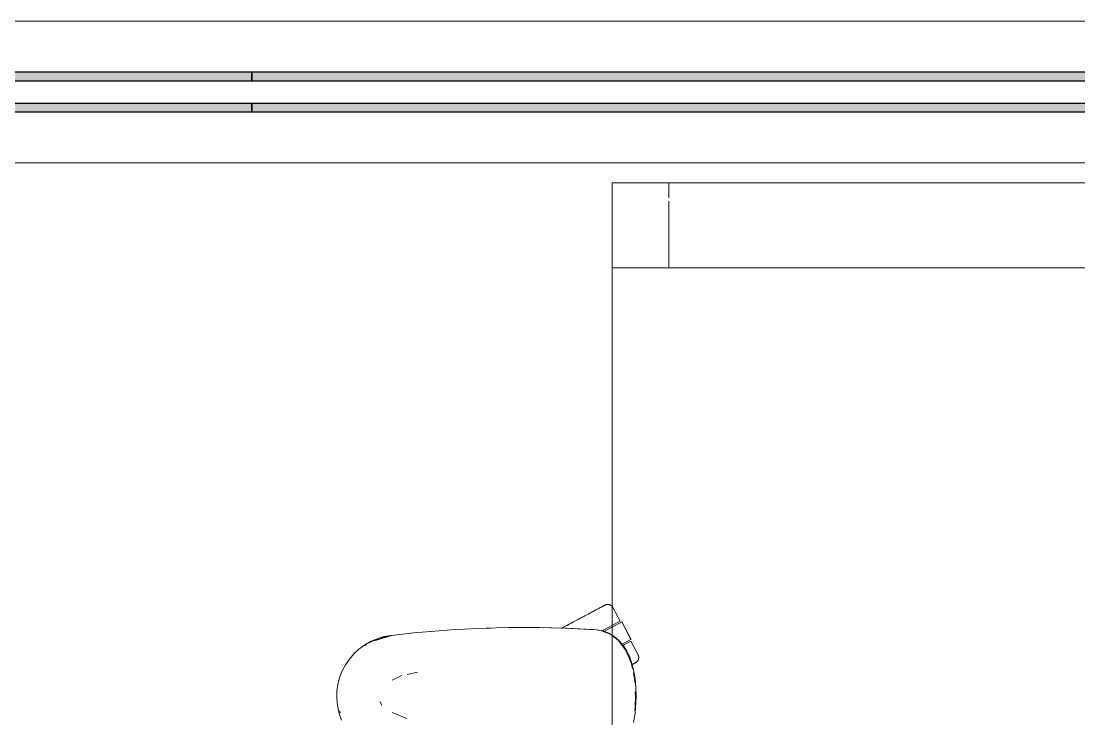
# Model space of a CAD drawing. Header units: millimetres. Extents: x 155927 to 326028, y -36033 to 97293.
# Drawn here: x 198986 to 199733, y 13115 to 13608 of the extents above; entities that cross this region are included whole.
import ezdxf

# ---------------------------------------------------------------- set-up
doc = ezdxf.new("R2010")
doc.units = ezdxf.units.MM
doc.header["$MEASUREMENT"] = 0
for name, color, linetype, lineweight in [('A-GLAZ-CURT', 7, 'CONTINUOUS', 9), ('A-GLAZ-CWMG', 7, 'CONTINUOUS', 9), ('G-IMPT', 8, 'CONTINUOUS', 9), ('I-FURN', 8, 'CONTINUOUS', 9)]:
    doc.layers.add(name, color=color, linetype=linetype, lineweight=lineweight)

msp = doc.modelspace()

# ---------------------------------------------------------------- hatches: boundary and pattern name
at = {"layer": 'A-GLAZ-CURT'}
h = msp.add_hatch(color=256, dxfattribs=at)
h.paths.add_polyline_path([(199110.54, 13543.61), (199148.83, 13543.61), (199148.83, 13549.61), (198298.83, 13549.61), (198298.83, 13543.61), (198503.95, 13543.61)], flags=0)
h.paths.add_polyline_path([(198298.83, 13565.61), (199148.83, 13565.61), (199148.83, 13571.61), (198298.83, 13571.61)], flags=0)
h = msp.add_hatch(color=256, dxfattribs=at)
h.paths.add_polyline_path([(200048.83, 13543.61), (200048.83, 13549.61), (199148.83, 13549.61), (199148.83, 13543.61), (199647.37, 13543.61)], flags=0)
h.paths.add_polyline_path([(200048.83, 13565.61), (200048.83, 13571.61), (199148.83, 13571.61), (199148.83, 13565.61), (199647.37, 13565.61)], flags=0)

# ---------------------------------------------------------------- linework, layer by layer
at = {"layer": 'A-GLAZ-CURT', "lineweight": 30}
for p, q in [((199148.83, 13571.61), (198298.83, 13571.61)), ((200048.83, 13571.61), (199148.83, 13571.61)), ((199148.83, 13571.61), (199148.83, 13565.61)), ((199148.83, 13565.61), (199148.83, 13571.61)), ((198298.83, 13565.61), (199148.83, 13565.61)), ((199148.83, 13565.61), (200048.83, 13565.61)), ((199148.83, 13549.61), (198298.83, 13549.61)), ((200048.83, 13549.61), (199148.83, 13549.61)), ((199148.83, 13549.61), (199148.83, 13543.61)), ((199148.83, 13543.61), (199148.83, 13549.61)), ((198298.83, 13543.61), (199148.83, 13543.61)), ((199148.83, 13543.61), (200048.83, 13543.61))]:
    msp.add_line(p, q, dxfattribs=at)
at = {"layer": 'A-GLAZ-CWMG'}
for p, q in [((198298.83, 13607.61), (199148.83, 13607.61)), ((199148.83, 13607.61), (200048.83, 13607.61)), ((198298.83, 13507.61), (199148.83, 13507.61)), ((199148.83, 13507.61), (200048.83, 13507.61))]:
    msp.add_line(p, q, dxfattribs=at)
at = {"layer": 'G-IMPT'}
for p, q in [((199284.14, 13177.86), (199269.08, 13176.62)), ((199284.14, 13177.86), (199289.22, 13178.19)), ((199289.22, 13178.19), (199303.36, 13179)), ((199309.39, 13179.25), (199303.36, 13179)), ((199309.39, 13179.25), (199321.15, 13179.64)), ((199314.27, 13179.39), (199316.21, 13179.5)), ((199316.21, 13179.5), (199317.7, 13179.52)), ((199329.56, 13179.81), (199321.15, 13179.64)), ((199329.56, 13179.81), (199340.36, 13179.9)), ((199329.56, 13179.81), (199349.75, 13179.85)), ((199329.56, 13179.81), (199359.58, 13179.69)), ((199359.58, 13179.69), (199340.36, 13179.9)), ((199349.75, 13179.85), (199359.58, 13179.69)), ((199349.75, 13179.85), (199371.14, 13179.35)), ((199349.75, 13179.85), (199369.94, 13179.39)), ((199349.75, 13179.81), (199351.79, 13179.83)), ((199351.79, 13179.83), (199353.69, 13179.76)), ((199359.58, 13179.69), (199371.14, 13179.35)), ((199371.14, 13179.35), (199369.94, 13179.39)), ((199369.94, 13179.39), (199391.72, 13178.3)), ((199369.94, 13179.39), (199390.11, 13178.41)), ((199371.14, 13179.35), (199391.72, 13178.3)), ((199391.72, 13178.3), (199390.11, 13178.41)), ((199391.72, 13178.3), (199393.37, 13178.05)), ((199395.58, 13177.58), (199391.74, 13178.17)), ((199395.76, 13177.6), (199393.37, 13178.05)), ((199238.57, 13172.32), (199230.5, 13168.58)), ((199232.88, 13170.19), (199237.12, 13172)), ((199247.54, 13174.36), (199235.07, 13170.53)), ((199235.07, 13170.53), (199244.22, 13173.45)), ((199237.12, 13172), (199241.98, 13173.47)), ((199238.57, 13172.32), (199246.97, 13174.24)), ((199247.02, 13174.36), (199241.98, 13173.47)), ((199247.54, 13174.36), (199244.22, 13173.45)), ((199264.95, 13176.27), (199247.02, 13174.36)), ((199269.08, 13176.62), (199264.95, 13176.27)), ((199275.95, 13177.21), (199274.28, 13177.04)), ((199395.58, 13177.58), (199401.78, 13175.17)), ((199395.76, 13177.6), (199397.11, 13177.24)), ((199400.75, 13175.84), (199397.11, 13177.24)), ((199400.75, 13175.84), (199402.99, 13174.57)), ((199401.78, 13175.17), (199402.99, 13174.28)), ((199402.99, 13174.57), (199404.18, 13173.88)), ((199402.99, 13174.28), (199407.4, 13171.01)), ((199404.18, 13173.88), (199407.92, 13170.81)), ((199407.4, 13171.01), (199412.62, 13164.22)), ((199410.59, 13167.77), (199407.92, 13170.81)), ((199224.35, 13164.68), (199220.91, 13161.52)), ((199224.35, 13164.68), (199228.44, 13167.68)), ((199228.39, 13166.99), (199229.72, 13167.99)), ((199232.88, 13170.19), (199228.44, 13167.68)), ((199413.24, 13163.72), (199410.59, 13167.77)), ((199412.62, 13164.22), (199414.46, 13159.82)), ((199413.24, 13163.72), (199415.23, 13159.65)), ((199214.76, 13153.52), (199217.59, 13157.68)), ((199217.59, 13157.68), (199220.91, 13161.52)), ((199416.79, 13154.2), (199414.46, 13159.82)), ((199416.81, 13155.31), (199415.23, 13159.65)), ((199212.57, 13149.35), (199210.74, 13144.64)), ((199214.76, 13153.52), (199212.57, 13149.35)), ((199265.74, 13148.4), (199258.3, 13146.82)), ((199416.79, 13154.2), (199417.5, 13150.74)), ((199416.81, 13155.31), (199418.24, 13149.83)), ((199418.06, 13147.99), (199418.73, 13144.74)), ((199419.24, 13143.9), (199418.24, 13149.83)), ((199209.48, 13139.77), (199210.74, 13144.64)), ((199247.91, 13142.79), (199254.69, 13146.06)), ((199418.83, 13144.24), (199419.02, 13141.03)), ((199419.24, 13143.9), (199419.81, 13137.75)), ((199208.66, 13131.41), (199208.83, 13135.26)), ((199209.48, 13139.77), (199208.83, 13135.26)), ((199419.42, 13134.52), (199419.61, 13131.41)), ((199419.99, 13131.41), (199419.81, 13137.75)), ((199208.66, 13131.41), (199208.95, 13126.37)), ((199208.95, 13126.37), (199209.83, 13121.42)), ((199239.27, 13127.59), (199240.29, 13125.36)), ((199419.9, 13126.91), (199419.32, 13119.59)), ((199419.38, 13124.25), (199419.61, 13131.41)), ((199419.9, 13126.91), (199419.99, 13131.41)), ((199209.83, 13121.42), (199210.4, 13119.3)), ((199212.11, 13114.52), (199210.4, 13119.3)), ((199211.2, 13119.73), (199210.77, 13121.15)), ((199240.29, 13125.36), (199240.58, 13124.91)), ((199258.24, 13115.69), (199247.81, 13119.84)), ((199418.21, 13112.83), (199419.32, 13119.59)), ((199419.38, 13124.25), (199418.99, 13121.47))]:
    msp.add_line(p, q, dxfattribs=at)
at = {"layer": 'I-FURN'}
for p, q in [((199442.99, 13493.61), (199402.99, 13493.61)), ((199402.99, 13493.61), (199837.62, 13493.61)), ((199402.99, 13493.61), (199402.99, 13433.61)), ((199402.99, 13493.61), (199402.99, 13433.61)), ((200202.99, 13493.61), (199402.99, 13493.61)), ((199402.99, 13493.61), (199402.99, 12093.61)), ((199402.99, 12093.61), (199402.99, 13493.61)), ((199402.99, 13493.61), (200202.99, 13493.61)), ((200962.99, 13493.61), (199442.99, 13493.61)), ((199442.99, 13493.61), (199442.99, 13483.03)), ((199442.99, 13493.61), (199442.99, 13483.03)), ((199442.99, 13480.72), (199442.99, 13433.61)), ((199442.99, 13480.72), (199442.99, 13433.61)), ((199837.62, 13433.61), (199402.99, 13433.61)), ((199402.99, 13433.61), (199442.99, 13433.61)), ((199442.99, 13433.61), (200962.99, 13433.61)), ((199393.12, 13193.07), (199392.51, 13192.74)), ((199393.71, 13193.38), (199393.12, 13193.07)), ((199393.4, 13193.21), (199393.97, 13193.51)), ((199394.26, 13193.67), (199393.71, 13193.38)), ((199393.97, 13193.51), (199394.5, 13193.8)), ((199394.78, 13193.94), (199394.26, 13193.67)), ((199394.5, 13193.8), (199395, 13194.06)), ((199395.26, 13194.2), (199394.78, 13193.94)), ((199395, 13194.06), (199395.47, 13194.31)), ((199395.7, 13194.44), (199395.26, 13194.2)), ((199395.47, 13194.31), (199395.9, 13194.54)), ((199396.11, 13194.66), (199395.7, 13194.44)), ((199395.9, 13194.54), (199396.29, 13194.75)), ((199396.49, 13194.85), (199396.11, 13194.66)), ((199396.29, 13194.75), (199396.65, 13194.94)), ((199396.82, 13195.03), (199396.49, 13194.85)), ((199396.65, 13194.94), (199396.96, 13195.11)), ((199397.12, 13195.19), (199396.82, 13195.03)), ((199396.96, 13195.11), (199397.24, 13195.26)), ((199397.38, 13195.33), (199397.12, 13195.19)), ((199397.24, 13195.26), (199397.48, 13195.38)), ((199397.6, 13195.44), (199397.38, 13195.33)), ((199397.48, 13195.38), (199397.68, 13195.49)), ((199397.78, 13195.54), (199397.6, 13195.44)), ((199397.68, 13195.49), (199397.85, 13195.58)), ((199397.92, 13195.61), (199397.78, 13195.54)), ((199397.85, 13195.58), (199397.97, 13195.64)), ((199398.02, 13195.67), (199397.92, 13195.61)), ((199397.97, 13195.64), (199398.05, 13195.69)), ((199398.08, 13195.7), (199398.02, 13195.67)), ((199398.05, 13195.69), (199398.09, 13195.71)), ((199398.1, 13195.71), (199398.08, 13195.7)), ((199398.09, 13195.71), (199398.1, 13195.71)), ((199398.1, 13195.71), (199398.24, 13195.78)), ((199398.24, 13195.78), (199398.39, 13195.85)), ((199398.39, 13195.85), (199398.54, 13195.91)), ((199398.54, 13195.91), (199398.69, 13195.97)), ((199398.69, 13195.97), (199398.84, 13196.02)), ((199398.84, 13196.02), (199399, 13196.06)), ((199399, 13196.06), (199399.16, 13196.09)), ((199399.16, 13196.09), (199399.31, 13196.13)), ((199399.31, 13196.13), (199399.47, 13196.15)), ((199399.47, 13196.15), (199399.63, 13196.17)), ((199399.63, 13196.17), (199399.79, 13196.18)), ((199399.79, 13196.18), (199399.96, 13196.18)), ((199399.96, 13196.18), (199400.12, 13196.18)), ((199400.12, 13196.18), (199400.28, 13196.17)), ((199400.28, 13196.17), (199400.44, 13196.16)), ((199400.44, 13196.16), (199400.6, 13196.14)), ((199400.6, 13196.14), (199400.76, 13196.11)), ((199400.76, 13196.11), (199400.91, 13196.08)), ((199400.91, 13196.08), (199401.07, 13196.03)), ((199401.07, 13196.03), (199401.22, 13195.99)), ((199401.22, 13195.99), (199401.38, 13195.94)), ((199401.38, 13195.94), (199401.53, 13195.88)), ((199401.53, 13195.88), (199401.68, 13195.81)), ((199401.68, 13195.81), (199401.82, 13195.74)), ((199401.82, 13195.74), (199401.96, 13195.67)), ((199401.96, 13195.67), (199402.1, 13195.59)), ((199402.1, 13195.59), (199402.24, 13195.5)), ((199402.24, 13195.5), (199402.37, 13195.41)), ((199402.37, 13195.41), (199402.5, 13195.31)), ((199402.5, 13195.31), (199402.62, 13195.21)), ((199402.62, 13195.21), (199402.74, 13195.1)), ((199402.74, 13195.1), (199402.86, 13194.99)), ((199402.86, 13194.99), (199402.97, 13194.87)), ((199402.97, 13194.87), (199403.07, 13194.75)), ((199403.07, 13194.75), (199403.18, 13194.62)), ((199403.18, 13194.62), (199403.27, 13194.49)), ((199403.27, 13194.49), (199403.36, 13194.36)), ((199403.36, 13194.36), (199403.45, 13194.22)), ((199403.45, 13194.22), (199403.53, 13194.08)), ((199403.53, 13194.08), (199403.55, 13194.04)), ((199408.7, 13184.36), (199403.55, 13194.04)), ((199377.69, 13184.86), (199378.67, 13185.38)), ((199379.2, 13185.66), (199378.22, 13185.14)), ((199378.67, 13185.38), (199379.65, 13185.9)), ((199380.17, 13186.18), (199379.2, 13185.66)), ((199379.65, 13185.9), (199380.61, 13186.41)), ((199381.13, 13186.69), (199380.17, 13186.18)), ((199380.61, 13186.41), (199381.56, 13186.92)), ((199382.07, 13187.19), (199381.13, 13186.69)), ((199381.56, 13186.92), (199382.5, 13187.42)), ((199383, 13187.68), (199382.07, 13187.19)), ((199382.5, 13187.42), (199383.42, 13187.91)), ((199383.91, 13188.17), (199383, 13187.68)), ((199383.42, 13187.91), (199384.33, 13188.39)), ((199384.81, 13188.64), (199383.91, 13188.17)), ((199384.33, 13188.39), (199385.22, 13188.86)), ((199385.69, 13189.11), (199384.81, 13188.64)), ((199385.22, 13188.86), (199386.08, 13189.32)), ((199386.54, 13189.57), (199385.69, 13189.11)), ((199386.08, 13189.32), (199386.93, 13189.77)), ((199387.38, 13190.01), (199386.54, 13189.57)), ((199388.19, 13190.44), (199387.38, 13190.01)), ((199388.98, 13190.86), (199388.19, 13190.44)), ((199389.74, 13191.27), (199388.98, 13190.86)), ((199390.47, 13191.66), (199389.74, 13191.27)), ((199391.18, 13192.03), (199390.47, 13191.66)), ((199391.86, 13192.39), (199391.18, 13192.03)), ((199392.51, 13192.74), (199391.86, 13192.39)), ((199368.23, 13179.83), (199367.25, 13179.31)), ((199367.7, 13179.55), (199368.69, 13180.07)), ((199369.22, 13180.36), (199368.23, 13179.83)), ((199368.69, 13180.07), (199369.68, 13180.6)), ((199370.22, 13180.89), (199369.22, 13180.36)), ((199369.68, 13180.6), (199370.68, 13181.13)), ((199371.22, 13181.42), (199370.22, 13180.89)), ((199370.68, 13181.13), (199371.68, 13181.67)), ((199372.23, 13181.95), (199371.22, 13181.42)), ((199371.68, 13181.67), (199372.69, 13182.2)), ((199373.23, 13182.49), (199372.23, 13181.95)), ((199372.69, 13182.2), (199373.7, 13182.74)), ((199374.24, 13183.02), (199373.23, 13182.49)), ((199373.7, 13182.74), (199374.7, 13183.27)), ((199375.24, 13183.56), (199374.24, 13183.02)), ((199374.7, 13183.27), (199375.7, 13183.8)), ((199376.24, 13184.09), (199375.24, 13183.56)), ((199375.7, 13183.8), (199376.7, 13184.33)), ((199377.23, 13184.62), (199376.24, 13184.09)), ((199376.7, 13184.33), (199377.69, 13184.86)), ((199378.22, 13185.14), (199377.23, 13184.62)), ((199403.41, 13181.55), (199396.03, 13177.62)), ((199397.31, 13177.17), (199403.13, 13180.26)), ((199403.13, 13180.26), (199409.82, 13183.82)), ((199408.7, 13184.36), (199403.41, 13181.55)), ((199409.82, 13183.82), (199416.39, 13171.46)), ((199416.57, 13171.55), (199409.99, 13183.91)), ((199416.39, 13171.46), (199410.15, 13168.14)), ((199416.21, 13170.23), (199411.02, 13167.47)), ((199421.36, 13160.55), (199416.21, 13170.23)), ((199420.27, 13155.47), (199420.14, 13155.37)), ((199420.4, 13155.57), (199420.27, 13155.47)), ((199420.52, 13155.68), (199420.4, 13155.57)), ((199420.63, 13155.79), (199420.52, 13155.68)), ((199420.75, 13155.9), (199420.63, 13155.79)), ((199420.85, 13156.02), (199420.75, 13155.9)), ((199420.96, 13156.15), (199420.85, 13156.02)), ((199421.06, 13156.27), (199420.96, 13156.15)), ((199421.15, 13156.41), (199421.06, 13156.27)), ((199421.24, 13156.54), (199421.15, 13156.41)), ((199421.32, 13156.68), (199421.24, 13156.54)), ((199421.39, 13156.82), (199421.32, 13156.68)), ((199421.36, 13160.55), (199421.43, 13160.4)), ((199421.46, 13156.97), (199421.39, 13156.82)), ((199421.43, 13160.4), (199421.5, 13160.26)), ((199421.53, 13157.12), (199421.46, 13156.97)), ((199421.5, 13160.26), (199421.56, 13160.11)), ((199421.59, 13157.27), (199421.53, 13157.12)), ((199421.56, 13160.11), (199421.62, 13159.95)), ((199421.64, 13157.42), (199421.59, 13157.27)), ((199421.62, 13159.95), (199421.67, 13159.8)), ((199421.68, 13157.57), (199421.64, 13157.42)), ((199421.67, 13159.8), (199421.71, 13159.65)), ((199421.72, 13157.73), (199421.68, 13157.57)), ((199421.71, 13159.65), (199421.74, 13159.49)), ((199421.76, 13157.89), (199421.72, 13157.73)), ((199421.74, 13159.49), (199421.77, 13159.33)), ((199421.79, 13158.05), (199421.76, 13157.89)), ((199421.77, 13159.33), (199421.8, 13159.17)), ((199421.81, 13158.21), (199421.79, 13158.05)), ((199421.8, 13159.17), (199421.82, 13159.01)), ((199421.82, 13158.37), (199421.81, 13158.21)), ((199421.82, 13159.01), (199421.83, 13158.85)), ((199421.83, 13158.53), (199421.82, 13158.37)), ((199421.83, 13158.85), (199421.83, 13158.69)), ((199421.83, 13158.69), (199421.83, 13158.53)), ((199417.06, 13153.7), (199417.49, 13153.92)), ((199417.71, 13154.04), (199417.3, 13153.82)), ((199417.49, 13153.92), (199417.89, 13154.13)), ((199418.08, 13154.24), (199417.71, 13154.04)), ((199417.89, 13154.13), (199418.24, 13154.32)), ((199418.42, 13154.42), (199418.08, 13154.24)), ((199418.24, 13154.32), (199418.56, 13154.49)), ((199418.72, 13154.57), (199418.42, 13154.42)), ((199418.56, 13154.49), (199418.84, 13154.64)), ((199418.97, 13154.71), (199418.72, 13154.57)), ((199418.84, 13154.64), (199419.08, 13154.77)), ((199419.19, 13154.83), (199418.97, 13154.71)), ((199419.08, 13154.77), (199419.28, 13154.88)), ((199419.37, 13154.92), (199419.19, 13154.83)), ((199419.28, 13154.88), (199419.44, 13154.96)), ((199419.51, 13155), (199419.37, 13154.92)), ((199419.44, 13154.96), (199419.56, 13155.03)), ((199419.61, 13155.05), (199419.51, 13155)), ((199419.56, 13155.03), (199419.65, 13155.07)), ((199419.67, 13155.08), (199419.61, 13155.05)), ((199419.65, 13155.07), (199419.69, 13155.09)), ((199419.69, 13155.1), (199419.67, 13155.08)), ((199419.73, 13155.12), (199419.69, 13155.1)), ((199419.69, 13155.09), (199419.69, 13155.1)), ((199419.87, 13155.2), (199419.73, 13155.12)), ((199420.01, 13155.28), (199419.87, 13155.2)), ((199420.14, 13155.37), (199420.01, 13155.28))]:
    msp.add_line(p, q, dxfattribs=at)

doc.saveas('drawing.dxf')
